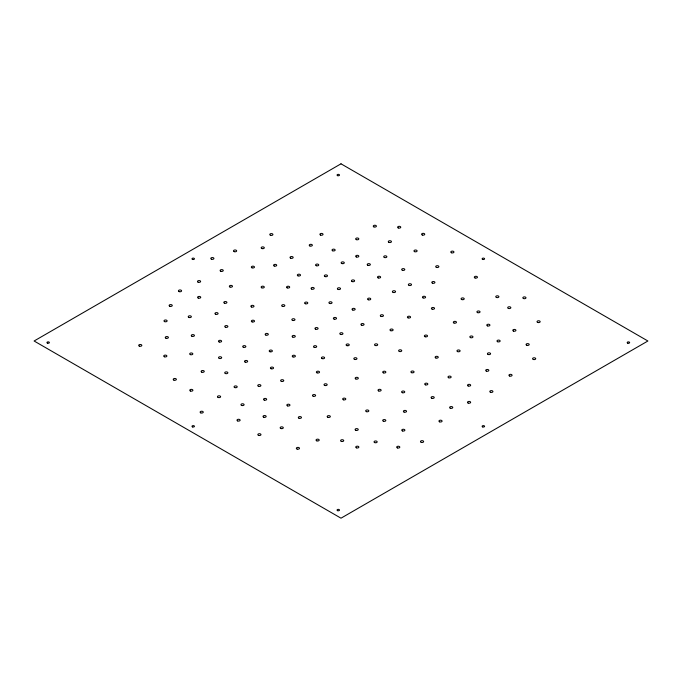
<?xml version="1.0" encoding="UTF-8"?>
<svg xmlns="http://www.w3.org/2000/svg" width="682" height="682" viewBox="0 0 682 682"><rect width="100%" height="100%" fill="white"/><g stroke="black" fill="none" stroke-linecap="round" stroke-linejoin="round"><path stroke-width="1.02" d="M341 163.816L34.1 341L341 518.184L647.9 341L341 163.816M139.341 346.132A1.577 0.912 0 0 0 141.83 345.476A1.577 0.912 0 0 0 139.597 344.563A1.577 0.912 0 0 0 139.341 346.132M179.093 291.606A1.577 0.912 0 0 0 181.583 290.95A1.577 0.912 0 0 0 179.349 290.029A1.577 0.912 0 0 0 179.093 291.606M225.367 373.523A1.577 0.912 0 0 0 227.856 372.875A1.577 0.912 0 0 0 225.631 371.954A1.577 0.912 0 0 0 225.367 373.523M258.521 386.327A1.577 0.912 0 0 0 260.899 385.535A1.577 0.912 0 0 0 258.521 384.742A1.577 0.912 0 0 0 258.521 386.327M297.122 449.08A1.577 0.912 0 0 0 299.5 448.287A1.577 0.912 0 0 0 297.122 447.503A1.577 0.912 0 0 0 297.122 449.08M241.735 405.475A1.577 0.912 0 0 0 244.105 404.69A1.577 0.912 0 0 0 241.735 403.897A1.577 0.912 0 0 0 241.735 405.475M341.358 441.407A1.577 0.912 0 0 0 343.728 440.623A1.577 0.912 0 0 0 341.358 439.83A1.577 0.912 0 0 0 341.358 441.407M190.414 391.016A1.577 0.912 0 0 0 192.904 390.36A1.577 0.912 0 0 0 190.679 389.439A1.577 0.912 0 0 0 190.414 391.016M523.486 298.537A1.577 0.912 0 0 0 525.984 297.881A1.577 0.912 0 0 0 523.75 296.968A1.577 0.912 0 0 0 523.486 298.537M356.379 447.827A1.577 0.912 0 0 0 358.868 447.17A1.577 0.912 0 0 0 356.643 446.258A1.577 0.912 0 0 0 356.379 447.827M173.876 380.113A1.577 0.912 0 0 0 176.374 379.456A1.577 0.912 0 0 0 174.14 378.544A1.577 0.912 0 0 0 173.876 380.113M497.647 341.742A1.577 0.912 0 0 0 500.145 341.085A1.577 0.912 0 0 0 497.911 340.165A1.577 0.912 0 0 0 497.647 341.742M237.634 420.922A1.577 0.912 0 0 0 240.132 420.265A1.577 0.912 0 0 0 237.899 419.353A1.577 0.912 0 0 0 237.634 420.922M200.772 412.883A1.577 0.912 0 0 0 203.262 412.226A1.577 0.912 0 0 0 201.037 411.306A1.577 0.912 0 0 0 200.772 412.883M258.478 435.355A1.577 0.912 0 0 0 260.967 434.698A1.577 0.912 0 0 0 258.742 433.778A1.577 0.912 0 0 0 258.478 435.355M218.121 397.453A1.577 0.912 0 0 0 220.618 396.796A1.577 0.912 0 0 0 218.385 395.884A1.577 0.912 0 0 0 218.121 397.453M165.914 338.195A1.577 0.912 0 0 0 168.403 337.539A1.577 0.912 0 0 0 166.169 336.627A1.577 0.912 0 0 0 165.914 338.195M245.162 362.091A1.577 0.912 0 0 0 247.66 361.434A1.577 0.912 0 0 0 245.426 360.522A1.577 0.912 0 0 0 245.162 362.091M343.43 399.814A1.577 0.912 0 0 0 345.8 399.03A1.577 0.912 0 0 0 343.43 398.237A1.577 0.912 0 0 0 343.43 399.814M280.933 428.543A1.577 0.912 0 0 0 283.303 427.759A1.577 0.912 0 0 0 280.933 426.966A1.577 0.912 0 0 0 280.933 428.543M263.798 417.231A1.577 0.912 0 0 0 266.168 416.446A1.577 0.912 0 0 0 263.798 415.653A1.577 0.912 0 0 0 263.798 417.231M311.725 289.091A1.577 0.912 0 0 0 314.214 288.435A1.577 0.912 0 0 0 311.981 287.523A1.577 0.912 0 0 0 311.725 289.091M169.903 306.295A1.577 0.912 0 0 0 172.273 305.502A1.577 0.912 0 0 0 169.903 304.709A1.577 0.912 0 0 0 169.903 306.295M320.549 235.077A1.577 0.912 0 0 0 323.038 234.42A1.577 0.912 0 0 0 320.804 233.5A1.577 0.912 0 0 0 320.549 235.077M164.635 321.631A1.577 0.912 0 0 0 167.124 320.975A1.577 0.912 0 0 0 164.899 320.063A1.577 0.912 0 0 0 164.635 321.631M533.341 359.482A1.577 0.912 0 0 0 535.72 358.689A1.577 0.912 0 0 0 533.341 357.905A1.577 0.912 0 0 0 533.341 359.482M398.271 227.958A1.577 0.912 0 0 0 400.76 227.302A1.577 0.912 0 0 0 398.535 226.39A1.577 0.912 0 0 0 398.271 227.958M450.282 408.22A1.577 0.912 0 0 0 452.771 407.563A1.577 0.912 0 0 0 450.538 406.643A1.577 0.912 0 0 0 450.282 408.22M397.444 447.938A1.577 0.912 0 0 0 399.814 447.153A1.577 0.912 0 0 0 397.444 446.36A1.577 0.912 0 0 0 397.444 447.938M201.77 372.159A1.577 0.912 0 0 0 204.259 371.502A1.577 0.912 0 0 0 202.025 370.59A1.577 0.912 0 0 0 201.77 372.159M198.24 298.06A1.577 0.912 0 0 0 200.738 297.403A1.577 0.912 0 0 0 198.505 296.491A1.577 0.912 0 0 0 198.24 298.06M421.263 442.362A1.577 0.912 0 0 0 423.633 441.569A1.577 0.912 0 0 0 421.263 440.777A1.577 0.912 0 0 0 421.263 442.362M374.691 442.609A1.577 0.912 0 0 0 377.18 441.953A1.577 0.912 0 0 0 374.955 441.041A1.577 0.912 0 0 0 374.691 442.609M402.525 430.956A1.577 0.912 0 0 0 404.895 430.163A1.577 0.912 0 0 0 402.525 429.379A1.577 0.912 0 0 0 402.525 430.956M509.71 376.046A1.577 0.912 0 0 0 512.088 375.253A1.577 0.912 0 0 0 509.718 374.461A1.577 0.912 0 0 0 509.71 376.046M451.458 252.775A1.577 0.912 0 0 0 453.948 252.118A1.577 0.912 0 0 0 451.714 251.198A1.577 0.912 0 0 0 451.458 252.775M508.354 308.417A1.577 0.912 0 0 0 510.844 307.761A1.577 0.912 0 0 0 508.619 306.84A1.577 0.912 0 0 0 508.354 308.417M298.98 418.228A1.577 0.912 0 0 0 301.47 417.572A1.577 0.912 0 0 0 299.236 416.651A1.577 0.912 0 0 0 298.98 418.228M316.832 440.862A1.577 0.912 0 0 0 319.21 440.069A1.577 0.912 0 0 0 316.832 439.276A1.577 0.912 0 0 0 316.832 440.862M355.885 430.308A1.577 0.912 0 0 0 358.255 429.515A1.577 0.912 0 0 0 355.885 428.722A1.577 0.912 0 0 0 355.885 430.308M373.915 226.893A1.577 0.912 0 0 0 376.404 226.245A1.577 0.912 0 0 0 374.171 225.324A1.577 0.912 0 0 0 373.915 226.893M224.429 303.175A1.577 0.912 0 0 0 226.918 302.518A1.577 0.912 0 0 0 224.693 301.606A1.577 0.912 0 0 0 224.429 303.175M526.717 345.254A1.577 0.912 0 0 0 529.206 344.598A1.577 0.912 0 0 0 526.981 343.677A1.577 0.912 0 0 0 526.717 345.254M327.965 417.324A1.577 0.912 0 0 0 330.344 416.532A1.577 0.912 0 0 0 327.965 415.739A1.577 0.912 0 0 0 327.965 417.324M234.71 387.564A1.577 0.912 0 0 0 237.2 386.907A1.577 0.912 0 0 0 234.966 385.995A1.577 0.912 0 0 0 234.71 387.564M490.443 392.269A1.577 0.912 0 0 0 492.933 391.613A1.577 0.912 0 0 0 490.699 390.701A1.577 0.912 0 0 0 490.443 392.269M496.53 297.505A1.577 0.912 0 0 0 498.9 296.721A1.577 0.912 0 0 0 496.53 295.928A1.577 0.912 0 0 0 496.53 297.505M475.09 277.983A1.577 0.912 0 0 0 477.46 277.199A1.577 0.912 0 0 0 475.09 276.406A1.577 0.912 0 0 0 475.09 277.983M211.548 259.245A1.577 0.912 0 0 0 213.926 258.452A1.577 0.912 0 0 0 211.548 257.668A1.577 0.912 0 0 0 211.548 259.245M477.681 312.663A1.577 0.912 0 0 0 480.051 311.879A1.577 0.912 0 0 0 477.681 311.086A1.577 0.912 0 0 0 477.681 312.663M332.671 250.788A1.577 0.912 0 0 0 335.16 250.141A1.577 0.912 0 0 0 332.935 249.22A1.577 0.912 0 0 0 332.671 250.788M287.591 405.901A1.577 0.912 0 0 0 289.961 405.117A1.577 0.912 0 0 0 287.591 404.324A1.577 0.912 0 0 0 287.591 405.901M487.434 325.877A1.577 0.912 0 0 0 489.923 325.22A1.577 0.912 0 0 0 487.698 324.3A1.577 0.912 0 0 0 487.434 325.877M219.246 341.997A1.577 0.912 0 0 0 221.616 341.213A1.577 0.912 0 0 0 219.246 340.42A1.577 0.912 0 0 0 219.246 341.997M436.369 267.37A1.577 0.912 0 0 0 438.858 266.713A1.577 0.912 0 0 0 436.625 265.792A1.577 0.912 0 0 0 436.369 267.37M366.464 411.672A1.577 0.912 0 0 0 368.834 410.879A1.577 0.912 0 0 0 366.464 410.087A1.577 0.912 0 0 0 366.464 411.672M198.13 282.212A1.577 0.912 0 0 0 200.619 281.555A1.577 0.912 0 0 0 198.394 280.643A1.577 0.912 0 0 0 198.13 282.212M461.731 299.56A1.577 0.912 0 0 0 464.22 298.904A1.577 0.912 0 0 0 461.987 297.983A1.577 0.912 0 0 0 461.731 299.56M188.871 317.437A1.577 0.912 0 0 0 191.361 316.78A1.577 0.912 0 0 0 189.136 315.868A1.577 0.912 0 0 0 188.871 317.437M513.444 331.077A1.577 0.912 0 0 0 515.933 330.42A1.577 0.912 0 0 0 513.708 329.5A1.577 0.912 0 0 0 513.444 331.077M270.422 235.256A1.577 0.912 0 0 0 272.919 234.599A1.577 0.912 0 0 0 270.686 233.679A1.577 0.912 0 0 0 270.422 235.256M432.439 283.166A1.577 0.912 0 0 0 434.928 282.51A1.577 0.912 0 0 0 432.703 281.589A1.577 0.912 0 0 0 432.439 283.166M383.455 421.254A1.577 0.912 0 0 0 385.824 420.462A1.577 0.912 0 0 0 383.455 419.677A1.577 0.912 0 0 0 383.455 421.254M488.09 354.47A1.577 0.912 0 0 0 490.58 353.813A1.577 0.912 0 0 0 488.355 352.892A1.577 0.912 0 0 0 488.09 354.47M468.176 385.978A1.577 0.912 0 0 0 470.665 385.321A1.577 0.912 0 0 0 468.44 384.409A1.577 0.912 0 0 0 468.176 385.978M225.52 327.266A1.577 0.912 0 0 0 227.89 326.473A1.577 0.912 0 0 0 225.52 325.689A1.577 0.912 0 0 0 225.52 327.266M313.251 396.259A1.577 0.912 0 0 0 315.621 395.466A1.577 0.912 0 0 0 313.251 394.673A1.577 0.912 0 0 0 313.251 396.259M215.597 314.257A1.577 0.912 0 0 0 218.087 313.601A1.577 0.912 0 0 0 215.862 312.68A1.577 0.912 0 0 0 215.597 314.257M220.763 271.248A1.577 0.912 0 0 0 223.261 270.592A1.577 0.912 0 0 0 221.028 269.68A1.577 0.912 0 0 0 220.763 271.248M468.15 403.062A1.577 0.912 0 0 0 470.64 402.406A1.577 0.912 0 0 0 468.406 401.485A1.577 0.912 0 0 0 468.15 403.062M234.156 251.632A1.577 0.912 0 0 0 236.654 250.976A1.577 0.912 0 0 0 234.42 250.055A1.577 0.912 0 0 0 234.156 251.632M274.224 266.014A1.577 0.912 0 0 0 276.713 265.358A1.577 0.912 0 0 0 274.488 264.445A1.577 0.912 0 0 0 274.224 266.014M261.811 248.529A1.577 0.912 0 0 0 264.309 247.873A1.577 0.912 0 0 0 262.076 246.961A1.577 0.912 0 0 0 261.811 248.529M251.505 306.985A1.577 0.912 0 0 0 253.994 306.329A1.577 0.912 0 0 0 251.769 305.408A1.577 0.912 0 0 0 251.505 306.985M486.351 371.119A1.577 0.912 0 0 0 488.841 370.462A1.577 0.912 0 0 0 486.616 369.542A1.577 0.912 0 0 0 486.351 371.119M264.309 400.112A1.577 0.912 0 0 0 266.679 399.32A1.577 0.912 0 0 0 264.309 398.527A1.577 0.912 0 0 0 264.309 400.112M324.811 385.475A1.577 0.912 0 0 0 327.181 384.682A1.577 0.912 0 0 0 324.811 383.889A1.577 0.912 0 0 0 324.811 385.475M431.868 398.305A1.577 0.912 0 0 0 434.238 397.512A1.577 0.912 0 0 0 431.868 396.719A1.577 0.912 0 0 0 431.868 398.305M298 275.843A1.577 0.912 0 0 0 300.498 275.187A1.577 0.912 0 0 0 298.264 274.266A1.577 0.912 0 0 0 298 275.843M470.478 337.624A1.577 0.912 0 0 0 472.976 336.976A1.577 0.912 0 0 0 470.742 336.055A1.577 0.912 0 0 0 470.478 337.624M309.884 245.963A1.577 0.912 0 0 0 312.373 245.307A1.577 0.912 0 0 0 310.148 244.395A1.577 0.912 0 0 0 309.884 245.963M229.996 287.02A1.577 0.912 0 0 0 232.485 286.372A1.577 0.912 0 0 0 230.26 285.451A1.577 0.912 0 0 0 229.996 287.02M423.096 297.915A1.577 0.912 0 0 0 425.585 297.258A1.577 0.912 0 0 0 423.352 296.346A1.577 0.912 0 0 0 423.096 297.915M367.862 265.281A1.577 0.912 0 0 0 370.352 264.625A1.577 0.912 0 0 0 368.118 263.704A1.577 0.912 0 0 0 367.862 265.281M191.94 336.26A1.577 0.912 0 0 0 194.43 335.604A1.577 0.912 0 0 0 192.196 334.683A1.577 0.912 0 0 0 191.94 336.26M390.76 330.71A1.577 0.912 0 0 0 393.13 329.918A1.577 0.912 0 0 0 390.76 329.133A1.577 0.912 0 0 0 390.76 330.71M432.175 309.168A1.577 0.912 0 0 0 434.545 308.375A1.577 0.912 0 0 0 432.175 307.591A1.577 0.912 0 0 0 432.175 309.168M281.393 381.391A1.577 0.912 0 0 0 283.763 380.599A1.577 0.912 0 0 0 281.393 379.806A1.577 0.912 0 0 0 281.393 381.391M265.827 335.067A1.577 0.912 0 0 0 268.316 334.41A1.577 0.912 0 0 0 266.091 333.489A1.577 0.912 0 0 0 265.827 335.067M316.252 265.707A1.577 0.912 0 0 0 318.741 265.051A1.577 0.912 0 0 0 316.508 264.13A1.577 0.912 0 0 0 316.252 265.707M453.982 323.004A1.577 0.912 0 0 0 456.471 322.347A1.577 0.912 0 0 0 454.246 321.427A1.577 0.912 0 0 0 453.982 323.004M439.6 421.843A1.577 0.912 0 0 0 442.089 421.186A1.577 0.912 0 0 0 439.864 420.265A1.577 0.912 0 0 0 439.6 421.843M425.474 384.853A1.577 0.912 0 0 0 427.844 384.068A1.577 0.912 0 0 0 425.474 383.275A1.577 0.912 0 0 0 425.474 384.853M388.962 242.383A1.577 0.912 0 0 0 391.451 241.726A1.577 0.912 0 0 0 389.217 240.806A1.577 0.912 0 0 0 388.962 242.383M352.807 310.046A1.577 0.912 0 0 0 355.177 309.253A1.577 0.912 0 0 0 352.807 308.469A1.577 0.912 0 0 0 352.807 310.046M409.149 285.434A1.577 0.912 0 0 0 411.519 284.641A1.577 0.912 0 0 0 409.149 283.848A1.577 0.912 0 0 0 409.149 285.434M356.319 256.961A1.577 0.912 0 0 0 358.817 256.304A1.577 0.912 0 0 0 356.584 255.392A1.577 0.912 0 0 0 356.319 256.961M340.582 334.419A1.577 0.912 0 0 0 342.961 333.634A1.577 0.912 0 0 0 340.582 332.842A1.577 0.912 0 0 0 340.582 334.419M341.801 263.533A1.577 0.912 0 0 0 344.291 262.877A1.577 0.912 0 0 0 342.057 261.956A1.577 0.912 0 0 0 341.801 263.533M457.622 351.622A1.577 0.912 0 0 0 460.111 350.966A1.577 0.912 0 0 0 457.886 350.045A1.577 0.912 0 0 0 457.622 351.622M317.028 372.841A1.577 0.912 0 0 0 319.526 372.184A1.577 0.912 0 0 0 317.292 371.264A1.577 0.912 0 0 0 317.028 372.841M314.197 347.326A1.577 0.912 0 0 0 316.687 346.669A1.577 0.912 0 0 0 314.462 345.757A1.577 0.912 0 0 0 314.197 347.326M404.051 412.056A1.577 0.912 0 0 0 406.549 411.399A1.577 0.912 0 0 0 404.315 410.479A1.577 0.912 0 0 0 404.051 412.056M448.654 377.751A1.577 0.912 0 0 0 451.143 377.095A1.577 0.912 0 0 0 448.918 376.174A1.577 0.912 0 0 0 448.654 377.751M290.677 258.188A1.577 0.912 0 0 0 293.166 257.532A1.577 0.912 0 0 0 290.933 256.611A1.577 0.912 0 0 0 290.677 258.188M425.15 336.755A1.577 0.912 0 0 0 427.52 335.962A1.577 0.912 0 0 0 425.15 335.169A1.577 0.912 0 0 0 425.15 336.755M402.431 270.302A1.577 0.912 0 0 0 404.801 269.518A1.577 0.912 0 0 0 402.431 268.725A1.577 0.912 0 0 0 402.431 270.302M293.021 356.933A1.577 0.912 0 0 0 295.391 356.14A1.577 0.912 0 0 0 293.021 355.356A1.577 0.912 0 0 0 293.021 356.933M352.108 281.572A1.577 0.912 0 0 0 354.597 280.916A1.577 0.912 0 0 0 352.364 279.995A1.577 0.912 0 0 0 352.108 281.572M338.161 289.458A1.577 0.912 0 0 0 340.531 288.665A1.577 0.912 0 0 0 338.161 287.881A1.577 0.912 0 0 0 338.161 289.458M219.314 358.451A1.577 0.912 0 0 0 221.684 357.658A1.577 0.912 0 0 0 219.314 356.865A1.577 0.912 0 0 0 219.314 358.451M322.1 358.587A1.577 0.912 0 0 0 324.589 357.931A1.577 0.912 0 0 0 322.364 357.01A1.577 0.912 0 0 0 322.1 358.587M408.075 317.855A1.577 0.912 0 0 0 410.564 317.198A1.577 0.912 0 0 0 408.339 316.278A1.577 0.912 0 0 0 408.075 317.855M324.99 276.568A1.577 0.912 0 0 0 327.488 275.912A1.577 0.912 0 0 0 325.254 274.991A1.577 0.912 0 0 0 324.99 276.568M435.9 358.007A1.577 0.912 0 0 0 438.27 357.215A1.577 0.912 0 0 0 435.9 356.43A1.577 0.912 0 0 0 435.9 358.007M269.995 351.75A1.577 0.912 0 0 0 272.374 350.957A1.577 0.912 0 0 0 269.995 350.164A1.577 0.912 0 0 0 269.995 351.75M384.375 257.481A1.577 0.912 0 0 0 386.865 256.824A1.577 0.912 0 0 0 384.631 255.912A1.577 0.912 0 0 0 384.375 257.481M375.322 345.527A1.577 0.912 0 0 0 377.7 344.742A1.577 0.912 0 0 0 375.322 343.95A1.577 0.912 0 0 0 375.322 345.527M292.791 337.087A1.577 0.912 0 0 0 295.289 336.431A1.577 0.912 0 0 0 293.055 335.51A1.577 0.912 0 0 0 292.791 337.087M378.263 277.941A1.577 0.912 0 0 0 380.633 277.156A1.577 0.912 0 0 0 378.263 276.363A1.577 0.912 0 0 0 378.263 277.941M287.182 287.881A1.577 0.912 0 0 0 289.68 287.224A1.577 0.912 0 0 0 287.446 286.312A1.577 0.912 0 0 0 287.182 287.881M381.093 316.422A1.577 0.912 0 0 0 383.463 315.638A1.577 0.912 0 0 0 381.093 314.845A1.577 0.912 0 0 0 381.093 316.422M243.363 347.274A1.577 0.912 0 0 0 245.852 346.618A1.577 0.912 0 0 0 243.627 345.706A1.577 0.912 0 0 0 243.363 347.274M329.568 303.43A1.577 0.912 0 0 0 332.057 302.774A1.577 0.912 0 0 0 329.824 301.862A1.577 0.912 0 0 0 329.568 303.43M411.706 372.713A1.577 0.912 0 0 0 414.076 371.92A1.577 0.912 0 0 0 411.706 371.127A1.577 0.912 0 0 0 411.706 372.713M399.388 351.486A1.577 0.912 0 0 0 401.758 350.693A1.577 0.912 0 0 0 399.388 349.909A1.577 0.912 0 0 0 399.388 351.486M252.144 321.904A1.577 0.912 0 0 0 254.514 321.111A1.577 0.912 0 0 0 252.144 320.318A1.577 0.912 0 0 0 252.144 321.904M315.596 329.201A1.577 0.912 0 0 0 318.093 328.545A1.577 0.912 0 0 0 315.86 327.633A1.577 0.912 0 0 0 315.596 329.201M393.182 292.442A1.577 0.912 0 0 0 395.56 291.649A1.577 0.912 0 0 0 393.182 290.856A1.577 0.912 0 0 0 393.182 292.442M305.28 303.72A1.577 0.912 0 0 0 307.778 303.064A1.577 0.912 0 0 0 305.545 302.143A1.577 0.912 0 0 0 305.28 303.72M383.369 372.858A1.577 0.912 0 0 0 385.859 372.202A1.577 0.912 0 0 0 383.625 371.281A1.577 0.912 0 0 0 383.369 372.858M292.621 320.421A1.577 0.912 0 0 0 294.991 319.636A1.577 0.912 0 0 0 292.621 318.844A1.577 0.912 0 0 0 292.621 320.421M368.246 299.765A1.577 0.912 0 0 0 370.744 299.108A1.577 0.912 0 0 0 368.51 298.187A1.577 0.912 0 0 0 368.246 299.765M334.154 319.133A1.577 0.912 0 0 0 336.524 318.341A1.577 0.912 0 0 0 334.154 317.548A1.577 0.912 0 0 0 334.154 319.133M361.699 325.229A1.577 0.912 0 0 0 364.069 324.436A1.577 0.912 0 0 0 361.699 323.652A1.577 0.912 0 0 0 361.699 325.229M346.899 345.655A1.577 0.912 0 0 0 349.269 344.862A1.577 0.912 0 0 0 346.899 344.069A1.577 0.912 0 0 0 346.899 345.655M354.606 359.414A1.577 0.912 0 0 0 356.984 358.621A1.577 0.912 0 0 0 354.606 357.837A1.577 0.912 0 0 0 354.606 359.414M355.825 378.97A1.577 0.912 0 0 0 358.323 378.314A1.577 0.912 0 0 0 356.089 377.393A1.577 0.912 0 0 0 355.825 378.97M378.783 390.999A1.577 0.912 0 0 0 381.153 390.206A1.577 0.912 0 0 0 378.783 389.422A1.577 0.912 0 0 0 378.783 390.999M402.38 392.713A1.577 0.912 0 0 0 404.75 391.928A1.577 0.912 0 0 0 402.38 391.136A1.577 0.912 0 0 0 402.38 392.713M282.339 306.329A1.577 0.912 0 0 0 284.829 305.672A1.577 0.912 0 0 0 282.604 304.752A1.577 0.912 0 0 0 282.339 306.329M261.794 287.83A1.577 0.912 0 0 0 264.292 287.182A1.577 0.912 0 0 0 262.058 286.261A1.577 0.912 0 0 0 261.794 287.83M251.982 267.813A1.577 0.912 0 0 0 254.471 267.156A1.577 0.912 0 0 0 252.238 266.244A1.577 0.912 0 0 0 251.982 267.813M190.346 354.614A1.577 0.912 0 0 0 192.835 353.958A1.577 0.912 0 0 0 190.61 353.046A1.577 0.912 0 0 0 190.346 354.614M164.388 356.771A1.577 0.912 0 0 0 166.877 356.115A1.577 0.912 0 0 0 164.643 355.194A1.577 0.912 0 0 0 164.388 356.771M356.328 239.638A1.577 0.912 0 0 0 358.817 238.981A1.577 0.912 0 0 0 356.592 238.061A1.577 0.912 0 0 0 356.328 239.638M414.622 251.667A1.577 0.912 0 0 0 417.111 251.01A1.577 0.912 0 0 0 414.886 250.089A1.577 0.912 0 0 0 414.622 251.667M271.052 368.715A1.577 0.912 0 0 0 273.542 368.058A1.577 0.912 0 0 0 271.317 367.146A1.577 0.912 0 0 0 271.052 368.715M192.597 426.941A1.236 0.716 0 0 0 194.455 426.318A1.236 0.716 0 0 0 192.597 425.704A1.236 0.716 0 0 0 192.597 426.941M482.728 259.433A1.236 0.716 0 0 0 484.587 258.819A1.236 0.716 0 0 0 482.728 258.197A1.236 0.716 0 0 0 482.728 259.433M337.667 510.69A1.236 0.716 0 0 0 339.517 510.076A1.236 0.716 0 0 0 337.667 509.454A1.236 0.716 0 0 0 337.667 510.69M627.798 343.182A1.236 0.716 0 0 0 629.648 342.569A1.236 0.716 0 0 0 627.798 341.955A1.236 0.716 0 0 0 627.798 343.182M482.728 426.941A1.236 0.716 0 0 0 484.587 426.318A1.236 0.716 0 0 0 482.728 425.704A1.236 0.716 0 0 0 482.728 426.941M192.597 259.433A1.236 0.716 0 0 0 194.455 258.819A1.236 0.716 0 0 0 192.597 258.197A1.236 0.716 0 0 0 192.597 259.433M337.667 175.683A1.236 0.716 0 0 0 339.517 175.061A1.236 0.716 0 0 0 337.667 174.447A1.236 0.716 0 0 0 337.667 175.683M47.535 343.182A1.236 0.716 0 0 0 49.385 342.569A1.236 0.716 0 0 0 47.535 341.955A1.236 0.716 0 0 0 47.535 343.182M537.791 322.475A1.577 0.912 0 0 0 540.17 321.682A1.577 0.912 0 0 0 537.791 320.898A1.577 0.912 0 0 0 537.791 322.475M422.371 235.043A1.577 0.912 0 0 0 424.75 234.25A1.577 0.912 0 0 0 422.371 233.457A1.577 0.912 0 0 0 422.371 235.043"/></g></svg>
